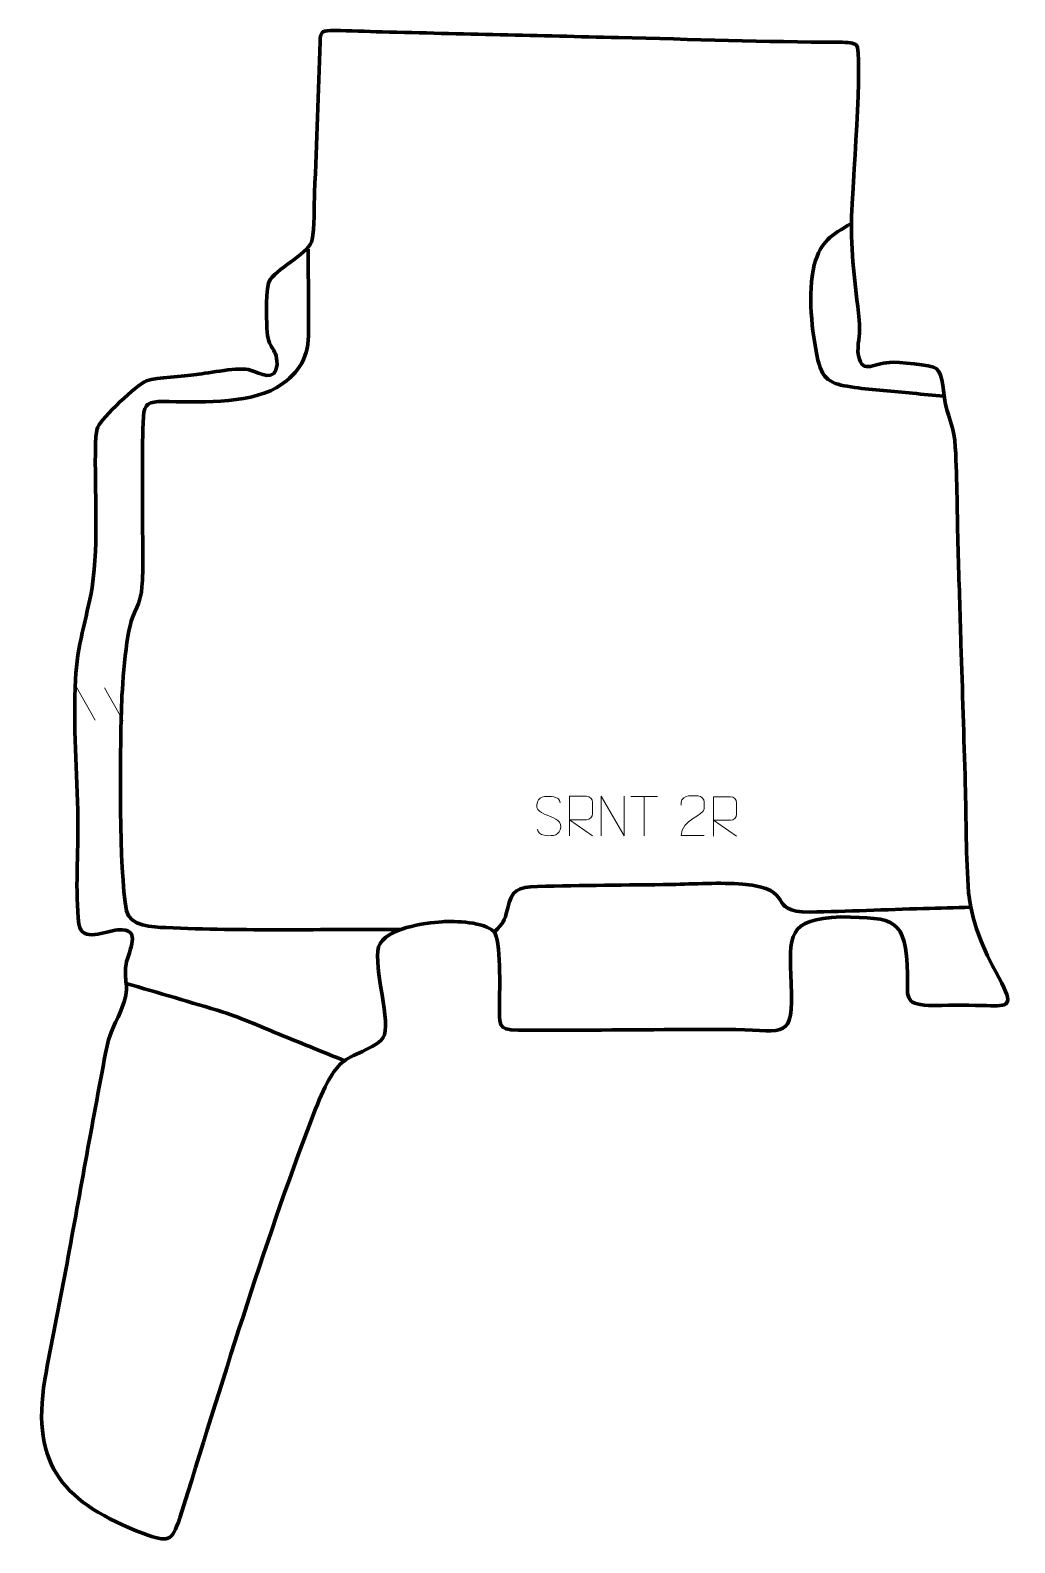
# Model space of a CAD drawing. Header units: millimetres. Extents: x -524 to 100, y -11 to 947.
import ezdxf

# ---------------------------------------------------------------- set-up
doc = ezdxf.new("R2010")
doc.units = ezdxf.units.MM
doc.header["$MEASUREMENT"] = 0
doc.layers.add('layer 2', color=7, linetype='Continuous')
doc.layers.add('layer 3', color=7, linetype='Continuous')

msp = doc.modelspace()

# ---------------------------------------------------------------- linework, layer by layer
at = {"layer": 'layer 2', "color": 140, "lineweight": 158}
for points, knots in [([(-3.5707, 825.0229), (-16.8104, 817.0594), (-22.4396, 814.4982), (-27.1052, 798.7014), (-27.1052, 798.7014), (-31.2108, 780.4491), (-28.8605, 756.4131), (-24.7381, 738.2361), (-24.7381, 738.2361), (-21.582, 724.3207), (-14.5323, 722.8553), (-1.5682, 721.0053), (-1.5682, 721.0053), (10.0481, 719.3477), (23.3607, 718.4971), (35.2259, 717.3241), (35.2259, 717.3241), (41.7981, 716.6743), (48.3714, 716.0373), (54.9456, 715.4076)], [0, 0, 0, 0, 0.16666667, 0.16666667, 0.16666667, 0.16666667, 0.33333333, 0.33333333, 0.33333333, 0.33333333, 0.5, 0.5, 0.5, 0.5, 0.66666667, 0.66666667, 0.66666667, 0.66666667, 1, 1, 1, 1]), ([(-288.7007, 377.3228), (-338.0498, 377.6561), (-388.8514, 376.2994), (-438.0043, 378.5468), (-438.0043, 378.5468), (-446.0575, 378.9151), (-460.9841, 379.25), (-462.9089, 389.3103), (-462.9089, 389.3103), (-467.957, 415.6944), (-466.7843, 488.4901), (-466.1838, 516.4044), (-466.1838, 516.4044), (-465.827, 529.2809), (-463.5493, 564.1593), (-459.1368, 575.0823), (-459.1368, 575.0823), (-454.8019, 585.8127), (-453.5049, 586.1818), (-452.8291, 598.8687), (-452.8291, 598.8687), (-452.1398, 611.812), (-452.8405, 625.3909), (-452.7373, 638.4315), (-452.7373, 638.4315), (-452.6176, 659.603), (-453.3091, 681.4228), (-452.248, 702.5128), (-452.248, 702.5128), (-451.8273, 710.8733), (-448.3717, 712.0301), (-439.8995, 712.0938), (-439.8995, 712.0938), (-418.9321, 711.897), (-386.5061, 710.1628), (-368.1806, 720.7652), (-368.1806, 720.7652), (-355.3685, 728.1778), (-347.7464, 738.7252), (-347.5981, 753.7606), (-347.5981, 753.7606), (-347.4182, 771.9953), (-347.7925, 790.4083), (-347.8554, 808.6742)], [0, 0, 0, 0, 0.08333333, 0.08333333, 0.08333333, 0.08333333, 0.16666667, 0.16666667, 0.16666667, 0.16666667, 0.25, 0.25, 0.25, 0.25, 0.33333333, 0.33333333, 0.33333333, 0.33333333, 0.41666667, 0.41666667, 0.41666667, 0.41666667, 0.5, 0.5, 0.5, 0.5, 0.58333333, 0.58333333, 0.58333333, 0.58333333, 0.66666667, 0.66666667, 0.66666667, 0.66666667, 0.75, 0.75, 0.75, 0.75, 0.83333333, 0.83333333, 0.83333333, 0.83333333, 1, 1, 1, 1]), ([(72.104, 391.5339), (62.1202, 391.2413), (52.1364, 390.9488), (42.1525, 390.6562), (42.1525, 390.6562), (18.1872, 389.9491), (-6.0045, 388.8728), (-29.9416, 388.4258), (-29.9416, 388.4258), (-59.0159, 388.5402), (-36.7713, 403.0006), (-72.614, 406.1338), (-72.614, 406.1338), (-86.2811, 407.3286), (-103.476, 406.1469), (-117.5433, 405.9329), (-117.5433, 405.9329), (-145.8607, 405.5065), (-174.2346, 405.3383), (-202.5414, 404.7287), (-202.5414, 404.7287), (-214.9887, 404.4607), (-218.9349, 402.3559), (-221.5911, 390.3661), (-221.5911, 390.3661), (-223.428, 382.0748), (-224.172, 381.7651), (-229.6819, 375.9502)], [0, 0, 0, 0, 0.125, 0.125, 0.125, 0.125, 0.25, 0.25, 0.25, 0.25, 0.375, 0.375, 0.375, 0.375, 0.5, 0.5, 0.5, 0.5, 0.625, 0.625, 0.625, 0.625, 0.75, 0.75, 0.75, 0.75, 1, 1, 1, 1]), ([(-463.1656, 343.2439), (-442.7724, 337.1765), (-421.9857, 331.2699), (-401.7107, 324.9543), (-401.7107, 324.9543), (-389.871, 321.2663), (-375.6439, 314.8373), (-363.8846, 310.0606), (-363.8846, 310.0606), (-350.8423, 304.7627), (-337.8, 299.4646), (-324.7577, 294.1667)], [0, 0, 0, 0, 0.25, 0.25, 0.25, 0.25, 0.5, 0.5, 0.5, 0.5, 1, 1, 1, 1])]:
    msp.add_open_spline(points, degree=3, knots=knots, dxfattribs=at)
at = {"layer": 'layer 3', "color": 242, "lineweight": 158}
msp.add_open_spline([(-340.297, 940.13), (-340.0573, 947.4309), (-338.5381, 947.1531), (-331.1732, 947.1829), (-331.1732, 947.1829), (-321.1506, 947.2234), (-310.9338, 946.633), (-300.8953, 946.3598), (-300.8953, 946.3598), (-251.0058, 945.1751), (-201.1164, 943.9905), (-151.2269, 942.8058), (-151.2269, 942.8058), (-104.6852, 941.6797), (-58.1761, 939.9769), (-11.616, 939.8325), (-11.616, 939.8325), (-5.6581, 939.8141), (-2.2375, 939.3604), (-0.3504, 938.0539), (-0.3504, 938.0539), (3.881, 935.1241), (-3.0633, 841.5757), (-3.504, 829.792), (-3.504, 829.792), (-4.0613, 806.0316), (-1.1493, 787.1), (1.3595, 763.8566), (1.3595, 763.8566), (2.3463, 754.7154), (0.5689, 751.4488), (0.5429, 743.5), (0.5429, 743.5), (2.4228, 728.4731), (9.58, 736.0321), (20.6448, 736.9145), (20.6448, 736.9145), (25.2045, 737.2781), (47.5171, 735.2573), (50.2474, 733.0148), (50.2474, 733.0148), (54.9326, 729.1666), (54.4262, 716.4979), (56.0601, 710.1271), (56.0601, 710.1271), (58.9834, 698.7284), (61.3765, 696.0567), (62.2883, 683.1612), (62.2883, 683.1612), (63.5495, 661.827), (63.4178, 639.741), (64.0353, 618.2963), (64.0353, 618.2963), (64.6493, 598.2834), (65.2634, 578.2704), (65.8775, 558.2574), (65.8775, 558.2574), (66.7833, 528.7384), (67.6891, 499.2193), (68.5948, 469.7002), (68.5948, 469.7002), (69.2456, 447.1575), (68.9542, 423.1343), (70.7005, 400.8078), (70.7005, 400.8078), (73.1728, 378.3137), (81.331, 362.8387), (91.667, 343.2878), (91.667, 343.2878), (99.934, 327.6507), (94.3393, 328.7522), (79.3207, 329.1783), (79.3207, 329.1783), (68.0125, 329.4991), (56.5468, 329.2897), (45.2245, 329.2141), (45.2245, 329.2141), (29.5793, 330.1412), (32.0685, 335.043), (31.9519, 348.8618), (31.9519, 348.8618), (31.1127, 384.7435), (24.045, 384.7276), (-10.1715, 385.2997), (-10.1715, 385.2997), (-44.5319, 383.7181), (-42.9504, 374.4034), (-41.796, 342.9742), (-41.796, 342.9742), (-40.47, 306.8665), (-45.1755, 313.5201), (-76.7954, 313.9029), (-76.7954, 313.9029), (-77.5689, 313.9122), (-78.342, 313.9193), (-79.1155, 313.9249), (-79.1155, 313.9249), (-89.091, 313.9259), (-99.0664, 313.9268), (-109.0419, 313.9277), (-109.0419, 313.9277), (-144.2687, 313.9059), (-179.4938, 313.3711), (-214.7211, 313.4948), (-214.7211, 313.4948), (-228.6653, 313.5437), (-226.3971, 317.6059), (-226.5441, 330.2557), (-226.5441, 330.2557), (-226.5689, 338.2878), (-225.4453, 371.3205), (-230.0482, 376.0237), (-230.0482, 376.0237), (-236.0743, 382.1811), (-254.8249, 382.8293), (-262.9912, 382.2932), (-262.9912, 382.2932), (-273.5865, 381.5126), (-299.0314, 378.4081), (-303.1928, 366.3602), (-303.1928, 366.3602), (-306.7174, 353.7311), (-294.7011, 316.8116), (-300.3083, 308.8742), (-300.3083, 308.8742), (-303.4099, 304.4838), (-310.52, 301.2982), (-315.3463, 299.2804), (-315.3463, 299.2804), (-325.9989, 294.8268), (-330.1233, 290.4366), (-335.6814, 280.2375), (-335.6814, 280.2375), (-339.5393, 273.1583), (-342.3607, 265.5547), (-345.3033, 258.0661), (-345.3033, 258.0661), (-376.9303, 174.8428), (-402.5192, 89.4272), (-429.0731, 4.4973), (-429.0731, 4.4973), (-434.442, -11.3803), (-436.4251, -11.0268), (-452.1922, -5.6043), (-452.1922, -5.6043), (-501.7365, 13.6727), (-523.907, 36.593), (-514.6508, 92.0251), (-514.6508, 92.0251), (-510.8029, 115.0686), (-505.6957, 138.483), (-501.4159, 161.5738), (-501.4159, 161.5738), (-492.9388, 207.3694), (-484.8902, 253.2705), (-476.1709, 299.0161), (-476.1709, 299.0161), (-473.5116, 312.9682), (-471.6437, 313.851), (-466.4677, 325.794), (-466.4677, 325.794), (-459.8056, 343.3188), (-465.0199, 340.895), (-463.2243, 355.3452), (-463.2243, 355.3452), (-461.6682, 364.1059), (-452.3748, 378.2625), (-468.5096, 377.0897), (-468.5096, 377.0897), (-476.2544, 376.5267), (-491.2364, 368.601), (-493.0886, 380.7396), (-493.0886, 380.7396), (-495.6185, 401.7513), (-493.3852, 426.0443), (-493.7348, 447.6924), (-493.7348, 447.6924), (-494.3019, 476.2994), (-496.6944, 507.5075), (-495.2997, 535.8073), (-495.2997, 535.8073), (-494.228, 557.5527), (-488.3927, 573.5575), (-484.6958, 594.1541), (-484.6958, 594.1541), (-480.3529, 625.1484), (-483.2877, 654.0678), (-482.5787, 684.9964), (-482.5787, 684.9964), (-482.4694, 689.762), (-482.0104, 693.1317), (-481.1921, 695.7124), (-481.1921, 695.7124), (-478.4884, 701.9043), (-456.682, 722.5188), (-450.1611, 725.1939), (-450.1611, 725.1939), (-443.5237, 727.4855), (-426.8606, 728.02), (-418.6256, 729.1006), (-418.6256, 729.1006), (-411.0712, 730.1683), (-390.8983, 734.1453), (-384.5607, 732.0128), (-384.5607, 732.0128), (-378.2483, 729.8887), (-368.4057, 724.0349), (-367.4944, 735.4802), (-367.4944, 735.4802), (-367.8473, 747.9214), (-373.388, 743.8608), (-373.9438, 758.5949), (-373.9438, 758.5949), (-374.1719, 765.0116), (-375.0966, 784.6581), (-371.8952, 789.4457), (-371.8952, 789.4457), (-365.6776, 797.7179), (-346.6504, 806.4999), (-345.1775, 814.6945), (-345.1775, 814.6945), (-343.9515, 821.5156), (-344.019, 836.8041), (-343.7106, 844.5792), (-343.7106, 844.5792), (-342.4475, 876.4225), (-341.3565, 908.2792), (-340.297, 940.13)], degree=3, knots=[0, 0, 0, 0, 0.01724138, 0.01724138, 0.01724138, 0.01724138, 0.03448276, 0.03448276, 0.03448276, 0.03448276, 0.05172414, 0.05172414, 0.05172414, 0.05172414, 0.06896552, 0.06896552, 0.06896552, 0.06896552, 0.0862069, 0.0862069, 0.0862069, 0.0862069, 0.10344828, 0.10344828, 0.10344828, 0.10344828, 0.12068966, 0.12068966, 0.12068966, 0.12068966, 0.13793103, 0.13793103, 0.13793103, 0.13793103, 0.15517241, 0.15517241, 0.15517241, 0.15517241, 0.17241379, 0.17241379, 0.17241379, 0.17241379, 0.18965517, 0.18965517, 0.18965517, 0.18965517, 0.20689655, 0.20689655, 0.20689655, 0.20689655, 0.22413793, 0.22413793, 0.22413793, 0.22413793, 0.24137931, 0.24137931, 0.24137931, 0.24137931, 0.25862069, 0.25862069, 0.25862069, 0.25862069, 0.27586207, 0.27586207, 0.27586207, 0.27586207, 0.29310345, 0.29310345, 0.29310345, 0.29310345, 0.31034483, 0.31034483, 0.31034483, 0.31034483, 0.32758621, 0.32758621, 0.32758621, 0.32758621, 0.34482759, 0.34482759, 0.34482759, 0.34482759, 0.36206897, 0.36206897, 0.36206897, 0.36206897, 0.37931034, 0.37931034, 0.37931034, 0.37931034, 0.39655172, 0.39655172, 0.39655172, 0.39655172, 0.4137931, 0.4137931, 0.4137931, 0.4137931, 0.43103448, 0.43103448, 0.43103448, 0.43103448, 0.44827586, 0.44827586, 0.44827586, 0.44827586, 0.46551724, 0.46551724, 0.46551724, 0.46551724, 0.48275862, 0.48275862, 0.48275862, 0.48275862, 0.5, 0.5, 0.5, 0.5, 0.51724138, 0.51724138, 0.51724138, 0.51724138, 0.53448276, 0.53448276, 0.53448276, 0.53448276, 0.55172414, 0.55172414, 0.55172414, 0.55172414, 0.56896552, 0.56896552, 0.56896552, 0.56896552, 0.5862069, 0.5862069, 0.5862069, 0.5862069, 0.60344828, 0.60344828, 0.60344828, 0.60344828, 0.62068966, 0.62068966, 0.62068966, 0.62068966, 0.63793103, 0.63793103, 0.63793103, 0.63793103, 0.65517241, 0.65517241, 0.65517241, 0.65517241, 0.67241379, 0.67241379, 0.67241379, 0.67241379, 0.68965517, 0.68965517, 0.68965517, 0.68965517, 0.70689655, 0.70689655, 0.70689655, 0.70689655, 0.72413793, 0.72413793, 0.72413793, 0.72413793, 0.74137931, 0.74137931, 0.74137931, 0.74137931, 0.75862069, 0.75862069, 0.75862069, 0.75862069, 0.77586207, 0.77586207, 0.77586207, 0.77586207, 0.79310345, 0.79310345, 0.79310345, 0.79310345, 0.81034483, 0.81034483, 0.81034483, 0.81034483, 0.82758621, 0.82758621, 0.82758621, 0.82758621, 0.84482759, 0.84482759, 0.84482759, 0.84482759, 0.86206897, 0.86206897, 0.86206897, 0.86206897, 0.87931034, 0.87931034, 0.87931034, 0.87931034, 0.89655172, 0.89655172, 0.89655172, 0.89655172, 0.9137931, 0.9137931, 0.9137931, 0.9137931, 0.93103448, 0.93103448, 0.93103448, 0.93103448, 0.94827586, 0.94827586, 0.94827586, 0.94827586, 0.96551724, 0.96551724, 0.96551724, 0.96551724, 1, 1, 1, 1], dxfattribs=at)
at = {"layer": 'layer 3', "color": 250, "lineweight": 9}
for points in [[(-494.5524, 530.932), (-494.5524, 530.932), (-482.689, 510.0945), (-482.689, 510.0945)], [(-476.8277, 530.5029), (-476.8277, 530.5029), (-464.9643, 509.6653), (-464.9643, 509.6653)], [(-143.3972, 461.7735), (-143.3972, 461.7735), (-126.41, 461.7735), (-126.41, 461.7735)], [(-134.9034, 436.8435), (-134.9034, 436.8435), (-134.9034, 461.797), (-134.9034, 461.797)]]:
    msp.add_open_spline(points, degree=3, dxfattribs=at)
for points, knots in [([(-195.3286, 449.4941), (-199.5769, 450.9645), (-204.485, 452.7603), (-202.4799, 458.2806), (-202.4799, 458.2806), (-200.9764, 462.4205), (-195.7628, 462.032), (-192.1592, 461.4309), (-192.1592, 461.4309), (-189.2986, 460.9537), (-188.4339, 459.7405), (-188.1233, 457.6564)], [0, 0, 0, 0, 0.25, 0.25, 0.25, 0.25, 0.5, 0.5, 0.5, 0.5, 1, 1, 1, 1]), ([(-182.2356, 436.8435), (-182.2356, 436.8435), (-182.2356, 461.797), (-182.2356, 461.797), (-182.2356, 461.797), (-178.6408, 461.797), (-175.0453, 461.797), (-171.4501, 461.797), (-171.4501, 461.797), (-169.1248, 461.7593), (-167.5675, 460.2693), (-167.5716, 457.9029), (-167.5716, 457.9029), (-167.572, 455.8674), (-167.572, 452.808), (-167.5716, 450.772), (-167.5716, 450.772), (-167.5781, 448.8965), (-169.3904, 446.9547), (-171.3999, 446.9356), (-171.3999, 446.9356), (-171.3999, 446.9356), (-182.2356, 446.9356), (-182.2356, 446.9356), (-182.2356, 446.9356), (-182.2356, 446.9356), (-167.5809, 436.8435), (-167.5809, 436.8435)], [0, 0, 0, 0, 0.125, 0.125, 0.125, 0.125, 0.25, 0.25, 0.25, 0.25, 0.375, 0.375, 0.375, 0.375, 0.5, 0.5, 0.5, 0.5, 0.625, 0.625, 0.625, 0.625, 0.75, 0.75, 0.75, 0.75, 1, 1, 1, 1]), ([(-162.231, 436.8435), (-162.231, 436.8435), (-162.231, 461.797), (-162.231, 461.797), (-162.231, 461.797), (-162.231, 461.797), (-147.5762, 436.8435), (-147.5762, 436.8435), (-147.5762, 436.8435), (-147.5762, 436.8435), (-147.5762, 461.797), (-147.5762, 461.797)], [0, 0, 0, 0, 0.25, 0.25, 0.25, 0.25, 0.5, 0.5, 0.5, 0.5, 1, 1, 1, 1]), ([(-96.77, 437.0364), (-101.6844, 437.0367), (-106.5988, 437.0367), (-111.5129, 437.0364), (-111.5129, 437.0364), (-111.5129, 446.9687), (-96.8619, 449.6099), (-96.77, 453.9202), (-96.77, 453.9202), (-96.7703, 455.3443), (-96.7703, 456.768), (-96.77, 458.1913), (-96.77, 458.1913), (-96.7869, 460.2684), (-98.9097, 461.9932), (-100.5807, 462.0105), (-100.5807, 462.0105), (-102.6539, 462.0101), (-104.7268, 462.0101), (-106.7992, 462.0105), (-106.7992, 462.0105), (-108.6213, 462.027), (-111.446, 460.2349), (-111.5129, 458.1413), (-111.5129, 458.1413), (-111.5129, 458.1413), (-111.5129, 456.0865), (-111.5129, 456.0865)], [0, 0, 0, 0, 0.125, 0.125, 0.125, 0.125, 0.25, 0.25, 0.25, 0.25, 0.375, 0.375, 0.375, 0.375, 0.5, 0.5, 0.5, 0.5, 0.625, 0.625, 0.625, 0.625, 0.75, 0.75, 0.75, 0.75, 1, 1, 1, 1]), ([(-91, 436.5177), (-91, 436.5177), (-91, 461.4712), (-91, 461.4712), (-91, 461.4712), (-87.4052, 461.4712), (-83.8097, 461.4712), (-80.2145, 461.4712), (-80.2145, 461.4712), (-77.8892, 461.4335), (-76.3319, 459.9435), (-76.336, 457.5771), (-76.336, 457.5771), (-76.3364, 455.5416), (-76.3364, 452.4822), (-76.336, 450.4462), (-76.336, 450.4462), (-76.3425, 448.5707), (-78.1548, 446.6289), (-80.1643, 446.6098), (-80.1643, 446.6098), (-80.1643, 446.6098), (-91, 446.6098), (-91, 446.6098), (-91, 446.6098), (-91, 446.6098), (-76.3453, 436.5177), (-76.3453, 436.5177)], [0, 0, 0, 0, 0.125, 0.125, 0.125, 0.125, 0.25, 0.25, 0.25, 0.25, 0.375, 0.375, 0.375, 0.375, 0.5, 0.5, 0.5, 0.5, 0.625, 0.625, 0.625, 0.625, 0.75, 0.75, 0.75, 0.75, 1, 1, 1, 1]), ([(-195.3286, 449.494), (-191.31, 447.8473), (-186.2805, 445.959), (-188.1145, 440.5987), (-188.1145, 440.5987), (-189.5743, 436.3323), (-194.4851, 436.589), (-198.2112, 437.1437), (-198.2112, 437.1437), (-200.9612, 437.5535), (-202.1821, 438.767), (-202.5601, 440.8792)], [0, 0, 0, 0, 0.25, 0.25, 0.25, 0.25, 0.5, 0.5, 0.5, 0.5, 1, 1, 1, 1])]:
    msp.add_open_spline(points, degree=3, knots=knots, dxfattribs=at)

doc.saveas('drawing.dxf')
